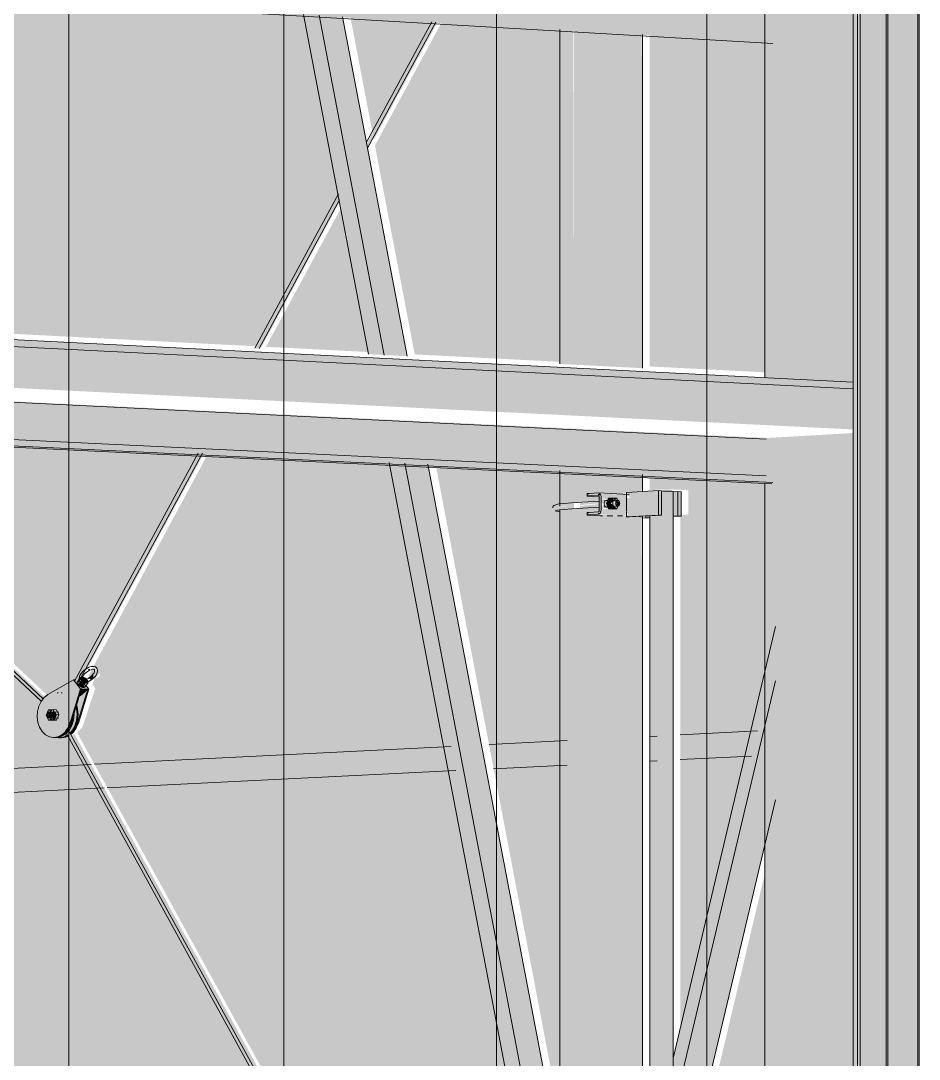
# Model space of a CAD drawing. Header units: inches. Extents: x 31155.6 to 31160.43, y 58.98 to 66.18.
# Drawn here: x 31157.66649 to 31157.69696, y 66.04673 to 66.08194 of the extents above; entities that cross this region are included whole.
import ezdxf

# ---------------------------------------------------------------- set-up
doc = ezdxf.new("R2010")
doc.units = ezdxf.units.IN
doc.header["$MEASUREMENT"] = 0
for name, color, linetype, lineweight in [('A-GLAZ-CURT', 52, 'Continuous', 9), ('A-GLAZ-CWMG', 51, 'Continuous', 9), ('A-WALL-PATT', 111, 'Continuous', 13), ('L-SITE-WALL', 31, 'Continuous', 13), ('M-HVAC-DUCT', 70, 'Continuous', 9), ('Q-SPCQ', 91, 'Continuous', 9), ('S-BEAM', 12, 'Continuous', 9)]:
    doc.layers.add(name, color=color, linetype=linetype, lineweight=lineweight)

# ---------------------------------------------------------------- blocks, each defined once
blk = doc.blocks.new('FP_52-Looking North West')
at = {"layer": 'A-WALL-PATT', "lineweight": 9}
for p, q in [((-3322.58607, 65.964723), (-3322.58607, 66.152411)), ((-3322.578781, 65.964906), (-3322.578781, 66.152065)), ((-3322.571567, 65.965087), (-3322.571567, 66.151723)), ((-3322.564427, 65.965267), (-3322.564427, 66.151385))]:
    blk.add_line(p, q, dxfattribs=at)

msp = doc.modelspace()

# ---------------------------------------------------------------- hatches: boundary and pattern name
at = {"layer": 'A-GLAZ-CWMG'}
for points in [[(31157.695893, 65.964641), (31157.696906, 65.964667), (31157.696906, 66.152564), (31157.695893, 66.151094), (31157.695893, 65.972543)], [(31157.695613, 65.964683), (31157.695842, 65.964689), (31157.695842, 66.151088), (31157.695104, 66.151095), (31157.694766, 66.150604), (31157.694766, 65.965395), (31157.695613, 65.965414)], [(31157.69584, 65.964678), (31157.695893, 65.964679), (31157.695893, 66.151094), (31157.69584, 66.151087), (31157.69584, 65.972543)], [(31157.694866, 65.965398), (31157.694955, 65.965416), (31157.694955, 66.150718), (31157.694866, 66.150588), (31157.694866, 65.965414)]]:
    msp.add_hatch(color=256, dxfattribs=at).paths.add_polyline_path(points, flags=0)
h = msp.add_hatch(color=256, dxfattribs=at)
h.paths.add_polyline_path([(31157.694743, 65.965395), (31157.694866, 65.965416), (31157.694866, 65.965724), (31157.694743, 65.965721), (31157.694743, 65.965414)], flags=0)
h.paths.add_polyline_path([(31157.694866, 65.965858), (31157.694866, 66.150588), (31157.694717, 66.150569), (31157.694743, 65.965862)], flags=0)
at = {"layer": 'L-SITE-WALL'}
msp.add_hatch(color=256, dxfattribs=at).paths.add_polyline_path([(31157.696906, 66.042292), (31157.696958, 66.042294), (31157.696958, 66.152571), (31157.696906, 66.152564), (31157.696906, 66.042563)], flags=0)
h = msp.add_hatch(color=256, dxfattribs=at)
h.paths.add_polyline_path([(31157.69472, 66.043872), (31157.69472, 66.067965), (31157.691722, 66.067789), (31157.691722, 66.066518), (31157.691767, 66.066516), (31157.691991, 66.066289), (31157.691961, 66.066243), (31157.691722, 66.066254), (31157.691722, 66.043969), (31157.694378, 66.043883)], flags=0)
h.paths.add_polyline_path([(31157.69472, 66.069693), (31157.69472, 66.093747), (31157.691722, 66.093504), (31157.691722, 66.092235), (31157.691767, 66.092232), (31157.691991, 66.09201), (31157.691961, 66.091963), (31157.691722, 66.091979), (31157.691722, 66.069847), (31157.693473, 66.069757)], flags=0)
h.paths.add_polyline_path([(31157.69472, 66.095514), (31157.69472, 66.119529), (31157.691722, 66.119219), (31157.691722, 66.117952), (31157.691767, 66.117948), (31157.69199, 66.117729), (31157.691961, 66.117684), (31157.691722, 66.117704), (31157.691722, 66.095725), (31157.693473, 66.095602)], flags=0)
h.paths.add_polyline_path([(31157.69472, 66.121335), (31157.69472, 66.15057), (31157.692243, 66.15069), (31157.692243, 66.146748), (31157.691722, 66.146682), (31157.691722, 66.121603), (31157.693473, 66.121446)], flags=0)
h = msp.add_hatch(color=256, dxfattribs=at)
h.paths.add_polyline_path([(31157.648822, 66.024998), (31157.672037, 66.02552), (31157.672037, 66.037204), (31157.673288, 66.037218), (31157.674349, 66.037189), (31157.674349, 66.037893), (31157.674409, 66.037895), (31157.679305, 66.037761), (31157.677494, 66.041053), (31157.650643, 66.04185), (31157.648822, 66.028558)], flags=0)
h.paths.add_polyline_path([(31157.692012, 66.037414), (31157.692012, 66.040622), (31157.688859, 66.040715), (31157.688859, 66.0375), (31157.691893, 66.037417)], flags=0)
h.paths.add_polyline_path([(31157.684848, 66.037609), (31157.684634, 66.038727), (31157.682192, 66.038777), (31157.682193, 66.037682), (31157.683144, 66.037656)], flags=0)
h.paths.add_polyline_path([(31157.680603, 66.037726), (31157.680622, 66.038809), (31157.681347, 66.038837), (31157.681374, 66.040534), (31157.681965, 66.040545), (31157.684299, 66.040482), (31157.684229, 66.040853), (31157.677615, 66.041049), (31157.679426, 66.037758)], flags=0)
h.paths.add_polyline_path([(31157.684626, 66.038769), (31157.684626, 66.038769), (31157.684351, 66.038777)], flags=0)
h.paths.add_polyline_path([(31157.682053, 66.038844), (31157.682083, 66.038882), (31157.682042, 66.038877), (31157.682043, 66.038844)], flags=0)
h.paths.add_polyline_path([(31157.692325, 66.044059), (31157.692325, 66.05557), (31157.689614, 66.044146), (31157.692121, 66.044066)], flags=0)
h.paths.add_polyline_path([(31157.688065, 66.044196), (31157.688065, 66.065133), (31157.687812, 66.065126), (31157.687812, 66.044204)], flags=0)
h.paths.add_polyline_path([(31157.685014, 66.044295), (31157.685009, 66.065357), (31157.684816, 66.065412), (31157.684808, 66.065511), (31157.684887, 66.065592), (31157.685014, 66.065631), (31157.685014, 66.066745), (31157.680545, 66.066962), (31157.684865, 66.044299)], flags=0)
h.paths.add_polyline_path([(31157.668744, 66.059668), (31157.668722, 66.059668), (31157.668742, 66.059666)], flags=0)
h.paths.add_polyline_path([(31157.683563, 66.044341), (31157.679234, 66.067025), (31157.672875, 66.067334), (31157.668776, 66.059728), (31157.668885, 66.059702), (31157.668951, 66.059629), (31157.668968, 66.059558), (31157.668948, 66.059534), (31157.668918, 66.059451), (31157.669008, 66.059297), (31157.668577, 66.057989), (31157.668459, 66.057872), (31157.668401, 66.057798), (31157.675664, 66.044596), (31157.680956, 66.044425)], flags=0)
h.paths.add_polyline_path([(31157.675543, 66.0446), (31157.668309, 66.057751), (31157.668099, 66.057685), (31157.667942, 66.057694), (31157.6676, 66.057756), (31157.667468, 66.057862), (31157.667396, 66.057958), (31157.667338, 66.058066), (31157.667291, 66.058202), (31157.667273, 66.058481), (31157.667293, 66.05863), (31157.66736, 66.058827), (31157.667396, 66.058926), (31157.657606, 66.068075), (31157.654263, 66.068238), (31157.651128, 66.045386), (31157.673812, 66.044656)], flags=0)
h.paths.add_polyline_path([(31157.688859, 66.046854), (31157.692325, 66.06145), (31157.692325, 66.06639), (31157.687812, 66.066609), (31157.687812, 66.066033), (31157.688607, 66.066051), (31157.689124, 66.066028), (31157.689124, 66.065203), (31157.688859, 66.065166), (31157.688859, 66.050342)], flags=0)
h.paths.add_polyline_path([(31157.667468, 66.058999), (31157.667596, 66.059117), (31157.66783, 66.059261), (31157.668528, 66.059647), (31157.668566, 66.059649), (31157.672733, 66.067341), (31157.657764, 66.068068), (31157.667419, 66.059045)], flags=0)
h.paths.add_polyline_path([(31157.669073, 66.059659), (31157.669028, 66.059687), (31157.669175, 66.059816), (31157.669175, 66.059729), (31157.669102, 66.059669)], flags=0)
h.paths.add_polyline_path([(31157.668986, 66.059969), (31157.669028, 66.060021), (31157.669028, 66.059979)], flags=0)
h.paths.add_polyline_path([(31157.687934, 66.065181), (31157.687934, 66.065182), (31157.687812, 66.065185)], flags=0)
h.paths.add_polyline_path([(31157.692325, 66.06999), (31157.692325, 66.081273), (31157.687812, 66.081541), (31157.687812, 66.070221), (31157.689706, 66.070124)], flags=0)
h.paths.add_polyline_path([(31157.685014, 66.070364), (31157.685014, 66.081708), (31157.680799, 66.081958), (31157.678497, 66.077709), (31157.679846, 66.070628), (31157.681853, 66.070526)], flags=0)
h.paths.add_polyline_path([(31157.678533, 66.070696), (31157.677534, 66.075932), (31157.6748, 66.070887), (31157.676581, 66.070796)], flags=0)
h.paths.add_polyline_path([(31157.674658, 66.070894), (31157.677491, 66.076159), (31157.676333, 66.082224), (31157.656344, 66.083412), (31157.654767, 66.071912), (31157.673804, 66.070938)], flags=0)
h.paths.add_polyline_path([(31157.678459, 66.077908), (31157.680657, 66.081967), (31157.677651, 66.082145), (31157.677759, 66.081581)], flags=0)
at = {"layer": 'M-HVAC-DUCT'}
for points in [[(31157.691994, 66.081197), (31157.691984, 66.088053), (31157.656948, 66.090289), (31157.655999, 66.083315), (31157.689373, 66.081352)], [(31157.691996, 66.081183), (31157.691994, 66.081197), (31157.689375, 66.081337)]]:
    msp.add_hatch(color=256, dxfattribs=at).paths.add_polyline_path(points, flags=0)
at = {"layer": 'Q-SPCQ'}
h = msp.add_hatch(color=256, dxfattribs=at)
h.paths.add_polyline_path([(31157.684974, 66.03564), (31157.68549, 66.035653), (31157.684506, 66.040803), (31157.683984, 66.040818), (31157.684898, 66.036036)], flags=0)
h.paths.add_polyline_path([(31157.68384, 66.044287), (31157.679511, 66.066941), (31157.678984, 66.066966), (31157.683318, 66.044304)], flags=0)
h.paths.add_polyline_path([(31157.67881, 66.070606), (31157.67661, 66.082118), (31157.676081, 66.082149), (31157.678283, 66.070633)], flags=0)
h = msp.add_hatch(color=256, dxfattribs=at)
h.paths.add_polyline_path([(31157.667782, 66.058482), (31157.668364, 66.059523), (31157.668375, 66.059509), (31157.668455, 66.059592), (31157.668473, 66.0596), (31157.672598, 66.067281), (31157.672505, 66.067285), (31157.667772, 66.058496), (31157.667782, 66.058482)], flags=0)
h.paths.add_polyline_path([(31157.674556, 66.070829), (31157.677289, 66.075929), (31157.677262, 66.076068), (31157.674456, 66.070834), (31157.67455, 66.070829)], flags=0)
h.paths.add_polyline_path([(31157.678258, 66.077663), (31157.680519, 66.081892), (31157.68042, 66.081898), (31157.678233, 66.077797), (31157.678256, 66.077676)], flags=0)
h = msp.add_hatch(color=256, dxfattribs=at)
h.paths.add_polyline_path([(31157.68549, 66.035653), (31157.685559, 66.035688), (31157.685538, 66.039455), (31157.68546, 66.039484), (31157.685519, 66.039553), (31157.685285, 66.04078), (31157.684506, 66.040803), (31157.685156, 66.037404)], flags=0)
h.paths.add_polyline_path([(31157.68462, 66.044262), (31157.680296, 66.066903), (31157.679511, 66.066941), (31157.68384, 66.044287)], flags=0)
h.paths.add_polyline_path([(31157.679596, 66.070566), (31157.677399, 66.082072), (31157.67661, 66.082118), (31157.67881, 66.070606)], flags=0)
h = msp.add_hatch(color=256, dxfattribs=at)
h.paths.add_polyline_path([(31157.684771, 66.020577), (31157.685253, 66.020594), (31157.685253, 66.035647), (31157.684975, 66.03564), (31157.684771, 66.036564), (31157.68478, 66.028798), (31157.685117, 66.028779), (31157.685099, 66.02868), (31157.685148, 66.028606), (31157.685038, 66.028599), (31157.684771, 66.028563), (31157.684799, 66.02604), (31157.684964, 66.026037), (31157.685009, 66.026033), (31157.685009, 66.02597), (31157.684964, 66.025947), (31157.685009, 66.025927), (31157.685009, 66.025864), (31157.684771, 66.025829), (31157.684773, 66.022338), (31157.685117, 66.022317), (31157.685099, 66.022217), (31157.685148, 66.022144), (31157.685088, 66.022139), (31157.684771, 66.02211), (31157.684771, 66.020782)], flags=0)
h.paths.add_polyline_path([(31157.685253, 66.044242), (31157.685253, 66.066665), (31157.684771, 66.066689), (31157.684771, 66.065561), (31157.684964, 66.065574), (31157.685009, 66.065572), (31157.685009, 66.065511), (31157.684964, 66.065487), (31157.685009, 66.065468), (31157.685009, 66.065403), (31157.684771, 66.065343), (31157.684797, 66.044257), (31157.685094, 66.044247)], flags=0)
h.paths.add_polyline_path([(31157.685253, 66.07028), (31157.685227, 66.081612), (31157.684771, 66.081639), (31157.684771, 66.070305), (31157.685187, 66.070283)], flags=0)
h = msp.add_hatch(color=256, dxfattribs=at)
h.paths.add_polyline_path([(31157.686067, 66.02562), (31157.685766, 66.02562), (31157.685766, 66.02569), (31157.686067, 66.02569), (31157.686067, 66.025625)], flags=0)
h.paths.add_polyline_path([(31157.687569, 66.020584), (31157.687548, 66.02216), (31157.687233, 66.022157), (31157.687238, 66.022346), (31157.687437, 66.022343), (31157.687569, 66.022352), (31157.687548, 66.025562), (31157.687033, 66.025579), (31157.687033, 66.025598), (31157.686119, 66.02564), (31157.686164, 66.025717), (31157.686138, 66.02575), (31157.686107, 66.02575), (31157.686093, 66.025868), (31157.685253, 66.025847), (31157.685253, 66.020594), (31157.687434, 66.020595), (31157.687548, 66.02059)], flags=0)
h.paths.add_polyline_path([(31157.686168, 66.026215), (31157.68639, 66.026085), (31157.686394, 66.026095), (31157.686302, 66.026127), (31157.686181, 66.026206)], flags=0)
h.paths.add_polyline_path([(31157.686067, 66.026264), (31157.686145, 66.026294), (31157.686093, 66.026338), (31157.686067, 66.026338), (31157.686067, 66.02629)], flags=0)
h.paths.add_polyline_path([(31157.685253, 66.026055), (31157.686107, 66.026093), (31157.686107, 66.026214), (31157.686093, 66.026244), (31157.685766, 66.026264), (31157.685766, 66.026335), (31157.686728, 66.026329), (31157.687033, 66.026341), (31157.687033, 66.026379), (31157.687569, 66.026404), (31157.687548, 66.028608), (31157.687233, 66.028621), (31157.687257, 66.028812), (31157.687447, 66.028805), (31157.687569, 66.028816), (31157.687548, 66.039447), (31157.687233, 66.039463), (31157.687233, 66.039653), (31157.687548, 66.039635), (31157.687569, 66.039658), (31157.687548, 66.040713), (31157.685286, 66.04078), (31157.685652, 66.038804), (31157.685636, 66.035727), (31157.68549, 66.035653), (31157.685253, 66.03564), (31157.685253, 66.02606)], flags=0)
h.paths.add_polyline_path([(31157.687569, 66.044168), (31157.687548, 66.065114), (31157.687339, 66.065129), (31157.687033, 66.065133), (31157.687033, 66.065153), (31157.685766, 66.065209), (31157.685787, 66.065271), (31157.686067, 66.065269), (31157.686093, 66.065215), (31157.686154, 66.065279), (31157.686147, 66.065343), (31157.686107, 66.065346), (31157.686093, 66.065443), (31157.685253, 66.06539), (31157.685253, 66.044242), (31157.687556, 66.044168)], flags=0)
h.paths.add_polyline_path([(31157.687569, 66.065131), (31157.687537, 66.065133), (31157.687562, 66.065131)], flags=0)
h.paths.add_polyline_path([(31157.685253, 66.0656), (31157.686107, 66.065674), (31157.686093, 66.065804), (31157.685766, 66.065836), (31157.68579, 66.065915), (31157.686067, 66.065931), (31157.686093, 66.065852), (31157.68615, 66.065879), (31157.68615, 66.065925), (31157.687033, 66.065907), (31157.687033, 66.065947), (31157.687569, 66.06601), (31157.687548, 66.066554), (31157.685253, 66.066665), (31157.685253, 66.065613)], flags=0)
h.paths.add_polyline_path([(31157.686234, 66.065656), (31157.686232, 66.065683), (31157.686233, 66.065658)], flags=0)
h.paths.add_polyline_path([(31157.686301, 66.06566), (31157.686341, 66.065689), (31157.686313, 66.065671), (31157.68631, 66.06567)], flags=0)
h.paths.add_polyline_path([(31157.686402, 66.065707), (31157.686403, 66.065709), (31157.686367, 66.065722)], flags=0)
h.paths.add_polyline_path([(31157.687569, 66.070162), (31157.687548, 66.081474), (31157.685253, 66.08161), (31157.685253, 66.07028), (31157.687564, 66.070162)], flags=0)
h = msp.add_hatch(color=256, dxfattribs=at)
h.paths.add_polyline_path([(31157.667575, 66.058505), (31157.667555, 66.05856), (31157.667549, 66.058529), (31157.667572, 66.058508)], flags=0)
h.paths.add_polyline_path([(31157.667491, 66.058584), (31157.667562, 66.058589), (31157.667336, 66.058835), (31157.667177, 66.059007), (31157.657497, 66.068015), (31157.657393, 66.06802), (31157.667486, 66.058589)], flags=0)
for points in [[(31157.687033, 66.065122), (31157.688117, 66.065184), (31157.688117, 66.066009), (31157.687033, 66.065947), (31157.687033, 66.065851), (31157.687187, 66.065778), (31157.687033, 66.065753), (31157.687033, 66.065229), (31157.68711, 66.065208), (31157.687033, 66.065174)], [(31157.687033, 66.065767), (31157.687033, 66.065883), (31157.686137, 66.065897), (31157.686166, 66.065808), (31157.6867, 66.065782)], [(31157.686349, 66.065575), (31157.68649, 66.065583), (31157.68656, 66.065761), (31157.686419, 66.065752), (31157.686401, 66.065707), (31157.68639, 66.065677)], [(31157.686696, 66.065495), (31157.686779, 66.065507), (31157.68679, 66.065631), (31157.686696, 66.065673), (31157.68667, 66.065637)], [(31157.68455, 66.065439), (31157.685009, 66.065511), (31157.685009, 66.065572), (31157.684815, 66.06557), (31157.684636, 66.065536)], [(31157.684772, 66.065301), (31157.684772, 66.065355), (31157.685009, 66.065403), (31157.685009, 66.065468), (31157.684964, 66.065486), (31157.68455, 66.065439), (31157.684573, 66.065357), (31157.684738, 66.065306)], [(31157.686419, 66.065392), (31157.68656, 66.0654), (31157.68649, 66.065583), (31157.686349, 66.065575)], [(31157.668761, 66.059919), (31157.66884, 66.059938), (31157.668791, 66.059981)], [(31157.668661, 66.059501), (31157.668772, 66.059512), (31157.668689, 66.059636), (31157.668621, 66.059675), (31157.668518, 66.05968), (31157.66852, 66.059619)], [(31157.668849, 66.05961), (31157.668909, 66.059631), (31157.668952, 66.059682), (31157.668951, 66.059767), (31157.668803, 66.059638)], [(31157.667839, 66.057632), (31157.667996, 66.057661), (31157.668117, 66.057719), (31157.668238, 66.057827), (31157.668371, 66.058051), (31157.668408, 66.058143), (31157.668758, 66.05928), (31157.668454, 66.058971), (31157.668115, 66.057956), (31157.667994, 66.057835), (31157.667839, 66.057712), (31157.667742, 66.057649)], [(31157.668198, 66.058141), (31157.668551, 66.059289), (31157.668517, 66.05929), (31157.668164, 66.058143)], [(31157.668439, 66.058131), (31157.668793, 66.059279), (31157.668758, 66.05928), (31157.668405, 66.058133)], [(31157.668613, 66.059336), (31157.668694, 66.05949), (31157.668562, 66.059566), (31157.668537, 66.059593), (31157.668428, 66.059443), (31157.668551, 66.059352), (31157.668584, 66.059341)], [(31157.668471, 66.059026), (31157.668758, 66.05928), (31157.668548, 66.05928), (31157.668517, 66.059177)], [(31157.667242, 66.058947), (31157.667245, 66.058951), (31157.667189, 66.058996)], [(31157.66826, 66.057877), (31157.668353, 66.058039), (31157.66841, 66.058225), (31157.668405, 66.058637), (31157.668367, 66.05869), (31157.668377, 66.05862), (31157.668396, 66.058424), (31157.668377, 66.058227), (31157.668318, 66.05804), (31157.668226, 66.057878)], [(31157.667431, 66.058319), (31157.667508, 66.058323), (31157.667547, 66.058413), (31157.667489, 66.058507), (31157.667414, 66.058477)], [(31157.667691, 66.058333), (31157.667705, 66.058416), (31157.667668, 66.058492), (31157.667524, 66.058483), (31157.667547, 66.058413), (31157.667524, 66.05834), (31157.667686, 66.058333)], [(31157.667656, 66.058231), (31157.667668, 66.058306), (31157.66771, 66.058394), (31157.667691, 66.058414), (31157.667649, 66.058388), (31157.667606, 66.058233), (31157.667647, 66.058231)], [(31157.667707, 66.058413), (31157.667639, 66.058463), (31157.667691, 66.058414), (31157.667705, 66.058413)], [(31157.667666, 66.058304), (31157.667668, 66.058334), (31157.667647, 66.058305)], [(31157.668124, 66.057994), (31157.668218, 66.058111), (31157.668228, 66.058239), (31157.668153, 66.058184), (31157.668069, 66.058013), (31157.668153, 66.058102)], [(31157.668122, 66.057883), (31157.668215, 66.058045), (31157.668273, 66.058231), (31157.668287, 66.058429), (31157.668093, 66.057884)], [(31157.66808, 66.057907), (31157.668153, 66.058034), (31157.668198, 66.058141), (31157.668153, 66.058117), (31157.668074, 66.057918)], [(31157.668272, 66.057825), (31157.66837, 66.057965), (31157.668439, 66.058131), (31157.668405, 66.058133), (31157.668335, 66.057967), (31157.668237, 66.057826)]]:
    msp.add_hatch(color=256, dxfattribs=at).paths.add_polyline_path(points, flags=0)
h = msp.add_hatch(color=256, dxfattribs=at)
h.paths.add_polyline_path([(31157.68769, 66.065092), (31157.687821, 66.065123), (31157.687821, 66.065157), (31157.68769, 66.065118)], flags=0)
h.paths.add_polyline_path([(31157.688608, 66.065144), (31157.688775, 66.065153), (31157.688775, 66.065978), (31157.688608, 66.065968), (31157.688608, 66.065385)], flags=0)
h = msp.add_hatch(color=256, dxfattribs=at)
h.paths.add_polyline_path([(31157.688613, 66.025567), (31157.688594, 66.028734), (31157.68835, 66.028723), (31157.688367, 66.029446), (31157.688608, 66.029463), (31157.688587, 66.040682), (31157.687957, 66.040701), (31157.687957, 66.02557), (31157.688608, 66.025569)], flags=0)
h.paths.add_polyline_path([(31157.688613, 66.044134), (31157.688608, 66.065984), (31157.688348, 66.065996), (31157.687957, 66.065987), (31157.687957, 66.044155), (31157.68861, 66.044134)], flags=0)
h = msp.add_hatch(color=256, dxfattribs=at)
h.paths.add_polyline_path([(31157.688879, 66.025564), (31157.688879, 66.026389), (31157.688775, 66.026391), (31157.688775, 66.025566)], flags=0)
h.paths.add_polyline_path([(31157.688221, 66.025577), (31157.688221, 66.026402), (31157.688117, 66.026404), (31157.688117, 66.025579)], flags=0)
h.paths.add_polyline_path([(31157.688879, 66.065148), (31157.688879, 66.065973), (31157.688775, 66.065978), (31157.688775, 66.065153)], flags=0)
h.paths.add_polyline_path([(31157.688221, 66.065179), (31157.688221, 66.066004), (31157.688117, 66.066009), (31157.688117, 66.065184)], flags=0)
h = msp.add_hatch(color=256, dxfattribs=at)
h.paths.add_polyline_path([(31157.685097, 66.065497), (31157.685252, 66.065534), (31157.685252, 66.0656), (31157.685117, 66.065568), (31157.685099, 66.065523)], flags=0)
h.paths.add_polyline_path([(31157.685454, 66.065517), (31157.686107, 66.065581), (31157.686107, 66.065648), (31157.685454, 66.065583), (31157.685454, 66.065537)], flags=0)
h.paths.add_polyline_path([(31157.686267, 66.065563), (31157.686663, 66.065612), (31157.686658, 66.06568), (31157.686281, 66.065628), (31157.686254, 66.065637), (31157.68627, 66.06557)], flags=0)
h = msp.add_hatch(color=256, dxfattribs=at)
h.paths.add_polyline_path([(31157.685765, 66.065192), (31157.686066, 66.065209), (31157.686066, 66.065286), (31157.685765, 66.065269)], flags=0)
h.paths.add_polyline_path([(31157.686106, 66.06534), (31157.686166, 66.065345), (31157.686166, 66.065808), (31157.686106, 66.065804), (31157.686106, 66.065345)], flags=0)
h.paths.add_polyline_path([(31157.685765, 66.065836), (31157.686066, 66.065853), (31157.686066, 66.065931), (31157.685765, 66.065913)], flags=0)
h = msp.add_hatch(color=256, dxfattribs=at)
h.paths.add_polyline_path([(31157.686166, 66.065808), (31157.686166, 66.065584), (31157.686264, 66.065586)], flags=0)
h.paths.add_polyline_path([(31157.686166, 66.065808), (31157.686281, 66.065628), (31157.686328, 66.06568)], flags=0)
h.paths.add_polyline_path([(31157.686166, 66.065808), (31157.686391, 66.065681), (31157.686401, 66.065707), (31157.686349, 66.065729)], flags=0)
h.paths.add_polyline_path([(31157.68656, 66.065761), (31157.68657, 66.065675), (31157.686695, 66.065683), (31157.68669, 66.065743), (31157.686628, 66.065683), (31157.68657, 66.065749)], flags=0)
h.paths.add_polyline_path([(31157.6867, 66.065393), (31157.686664, 66.065476), (31157.686656, 66.065444), (31157.686699, 66.065394)], flags=0)
h.paths.add_polyline_path([(31157.686166, 66.065344), (31157.686239, 66.065502), (31157.686166, 66.065496), (31157.686166, 66.065345)], flags=0)
h.paths.add_polyline_path([(31157.687033, 66.065303), (31157.687033, 66.065767), (31157.686166, 66.065808), (31157.686402, 66.065709), (31157.68642, 66.065753), (31157.6867, 66.065754), (31157.686778, 66.065637), (31157.686788, 66.0656), (31157.68677, 66.065506), (31157.686731, 66.06547), (31157.686673, 66.065394), (31157.686349, 66.065403), (31157.686166, 66.065344)], flags=0)
h.paths.add_polyline_path([(31157.686166, 66.065344), (31157.686398, 66.065449), (31157.686348, 66.065451), (31157.68617, 66.065345)], flags=0)
h.paths.add_polyline_path([(31157.686166, 66.065344), (31157.686309, 66.065468), (31157.686249, 66.065496), (31157.686167, 66.065345)], flags=0)
h.paths.add_polyline_path([(31157.68656, 66.0654), (31157.686611, 66.065473), (31157.686563, 66.065441), (31157.686561, 66.065405)], flags=0)
h = msp.add_hatch(color=256, dxfattribs=at)
h.paths.add_polyline_path([(31157.6867, 66.065393), (31157.68677, 66.06557), (31157.68669, 66.065522)], flags=0)
h.paths.add_polyline_path([(31157.6867, 66.065393), (31157.68663, 66.065474), (31157.68656, 66.0654)], flags=0)
h.paths.add_polyline_path([(31157.68656, 66.065761), (31157.68663, 66.06568), (31157.6867, 66.065754)], flags=0)
h.paths.add_polyline_path([(31157.68649, 66.065583), (31157.68657, 66.065631), (31157.68656, 66.065761)], flags=0)
h.paths.add_polyline_path([(31157.68656, 66.0654), (31157.68657, 66.065528), (31157.68649, 66.065583)], flags=0)
h.paths.add_polyline_path([(31157.68677, 66.06557), (31157.6867, 66.065754), (31157.68669, 66.065625)], flags=0)
h = msp.add_hatch(color=256, dxfattribs=at)
h.paths.add_polyline_path([(31157.685166, 66.06539), (31157.685252, 66.065413), (31157.685252, 66.065505), (31157.685099, 66.06547), (31157.685148, 66.065395)], flags=0)
h.paths.add_polyline_path([(31157.685454, 66.065407), (31157.686107, 66.065468), (31157.686107, 66.065554), (31157.685454, 66.06549), (31157.685454, 66.065411)], flags=0)
h.paths.add_polyline_path([(31157.686216, 66.06545), (31157.686237, 66.065474), (31157.686281, 66.065512), (31157.686328, 66.065456), (31157.686696, 66.065495), (31157.686661, 66.065586), (31157.686255, 66.065536), (31157.686216, 66.065451)], flags=0)
h = msp.add_hatch(color=256, dxfattribs=at)
h.paths.add_polyline_path([(31157.68769, 66.065133), (31157.687672, 66.065148), (31157.687659, 66.065134)], flags=0)
h.paths.add_polyline_path([(31157.686959, 66.065167), (31157.686967, 66.065174), (31157.687033, 66.065194), (31157.687033, 66.065303), (31157.686166, 66.065344), (31157.686137, 66.065251), (31157.686066, 66.065209), (31157.686924, 66.065169)], flags=0)
h = msp.add_hatch(color=256, dxfattribs=at)
h.paths.add_polyline_path([(31157.68782, 66.026397), (31157.687957, 66.026404), (31157.687957, 66.040701), (31157.68782, 66.040705), (31157.68782, 66.026404)], flags=0)
h.paths.add_polyline_path([(31157.687957, 66.044155), (31157.687956, 66.065164), (31157.68782, 66.065147), (31157.687841, 66.044159), (31157.68792, 66.044156)], flags=0)
h = msp.add_hatch(color=256, dxfattribs=at)
h.paths.add_polyline_path([(31157.68757, 66.040569), (31157.687604, 66.040712), (31157.68757, 66.040713)], flags=0)
h.paths.add_polyline_path([(31157.688617, 66.044973), (31157.692086, 66.059562), (31157.692087, 66.061401), (31157.688618, 66.046816), (31157.688617, 66.045347)], flags=0)
h = msp.add_hatch(color=256, dxfattribs=at)
h.paths.add_polyline_path([(31157.667597, 66.057642), (31157.66774, 66.057663), (31157.667875, 66.057729), (31157.667996, 66.057836), (31157.668153, 66.058117), (31157.668164, 66.058143), (31157.668517, 66.05929), (31157.668269, 66.0596), (31157.66728, 66.058996), (31157.667176, 66.058863), (31157.6671, 66.058702), (31157.667055, 66.058523), (31157.667044, 66.058336), (31157.667068, 66.058154), (31157.667126, 66.057986), (31157.667213, 66.057844), (31157.667326, 66.057735), (31157.667456, 66.057666)], flags=0)
h.paths.add_polyline_path([(31157.667625, 66.058288), (31157.667563, 66.058318), (31157.667537, 66.058398), (31157.667563, 66.058479), (31157.667625, 66.058516), (31157.667686, 66.058486), (31157.667712, 66.058407), (31157.667686, 66.058325), (31157.667647, 66.058293)], flags=0)
h = msp.add_hatch(color=256, dxfattribs=at)
h.paths.add_polyline_path([(31157.668793, 66.059279), (31157.668661, 66.0594), (31157.668584, 66.059341), (31157.668452, 66.059417), (31157.66841, 66.05947), (31157.668477, 66.059591), (31157.668441, 66.059566), (31157.66837, 66.059501), (31157.668355, 66.059493), (31157.668559, 66.059288), (31157.668758, 66.05928)], flags=0)
h.paths.add_polyline_path([(31157.668316, 66.059542), (31157.66834, 66.059597), (31157.668269, 66.0596), (31157.668314, 66.059544)], flags=0)
h = msp.add_hatch(color=256, dxfattribs=at)
h.paths.add_polyline_path([(31157.68757, 66.036522), (31157.687823, 66.037587), (31157.687823, 66.040705), (31157.687597, 66.040684), (31157.68757, 66.040569), (31157.687599, 66.03963), (31157.687776, 66.039606), (31157.687779, 66.039461), (31157.687698, 66.039426), (31157.68757, 66.039401), (31157.68757, 66.037404)], flags=0)
h.paths.add_polyline_path([(31157.689373, 66.04411), (31157.692086, 66.055525), (31157.692086, 66.059562), (31157.688617, 66.044973), (31157.688617, 66.044134)], flags=0)
h = msp.add_hatch(color=256, dxfattribs=at)
h.paths.add_polyline_path([(31157.667676, 66.057641), (31157.667827, 66.057674), (31157.668034, 66.057827), (31157.668153, 66.057998), (31157.66818, 66.058046), (31157.668239, 66.058232), (31157.668258, 66.05843), (31157.668239, 66.058626), (31157.668122, 66.058902), (31157.668088, 66.058958), (31157.667967, 66.059073), (31157.667827, 66.059141), (31157.667606, 66.059144), (31157.667526, 66.059126), (31157.667385, 66.059042), (31157.667257, 66.058902), (31157.667173, 66.058754), (31157.667099, 66.058413), (31157.6671, 66.058319), (31157.667115, 66.058174), (31157.667173, 66.057994), (31157.667265, 66.057842), (31157.667385, 66.057727), (31157.667606, 66.057649)], flags=0)
h.paths.add_polyline_path([(31157.667508, 66.058323), (31157.667545, 66.058393), (31157.667513, 66.058335)], flags=0)
h.paths.add_polyline_path([(31157.667676, 66.058286), (31157.66743, 66.058323), (31157.667445, 66.05849), (31157.667547, 66.058505), (31157.667738, 66.058484), (31157.667782, 66.058452), (31157.667833, 66.058463), (31157.66788, 66.058458), (31157.66788, 66.058364), (31157.667752, 66.058347), (31157.667699, 66.058291)], flags=0)
h = msp.add_hatch(color=256, dxfattribs=at)
h.paths.add_polyline_path([(31157.667814, 66.057635), (31157.667965, 66.057668), (31157.668177, 66.057827), (31157.668226, 66.057878), (31157.668318, 66.05804), (31157.668377, 66.058227), (31157.668396, 66.058424), (31157.668377, 66.05862), (31157.668257, 66.058902), (31157.668226, 66.058953), (31157.668105, 66.059067), (31157.667965, 66.059136), (31157.667814, 66.059154), (31157.667607, 66.059086), (31157.667523, 66.059037), (31157.667399, 66.058902), (31157.667311, 66.058748), (31157.667253, 66.058562), (31157.667233, 66.058364), (31157.667253, 66.058169), (31157.667311, 66.057989), (31157.667403, 66.057836), (31157.667607, 66.057681), (31157.667664, 66.057653)], flags=0)
h.paths.add_polyline_path([(31157.667814, 66.057787), (31157.667607, 66.057844), (31157.667582, 66.057856), (31157.667485, 66.057948), (31157.667411, 66.05807), (31157.667364, 66.058226), (31157.667365, 66.058528), (31157.667485, 66.058807), (31157.667607, 66.058923), (31157.667694, 66.058975), (31157.667814, 66.059002), (31157.667935, 66.058987), (31157.668079, 66.058902), (31157.668153, 66.058825), (31157.668218, 66.058719), (31157.668264, 66.058575), (31157.668264, 66.05826), (31157.668144, 66.057982), (31157.667957, 66.057827), (31157.667935, 66.057814)], flags=0)
h.paths.add_polyline_path([(31157.667814, 66.05809), (31157.667931, 66.058137), (31157.668016, 66.058253), (31157.668036, 66.058318), (31157.667858, 66.058298), (31157.667782, 66.058288), (31157.667729, 66.058287), (31157.667693, 66.058229), (31157.667615, 66.058229), (31157.667698, 66.058125), (31157.667782, 66.058094)], flags=0)
h.paths.add_polyline_path([(31157.667977, 66.05846), (31157.668039, 66.058484), (31157.667979, 66.058618), (31157.667875, 66.058691), (31157.667754, 66.058684), (31157.667642, 66.058586), (31157.667703, 66.058583), (31157.667768, 66.058496), (31157.667928, 66.05846)], flags=0)
h = msp.add_hatch(color=256, dxfattribs=at)
h.paths.add_polyline_path([(31157.667425, 66.058226), (31157.667582, 66.058234), (31157.667504, 66.058306)], flags=0)
h.paths.add_polyline_path([(31157.667425, 66.058226), (31157.667437, 66.058353), (31157.667347, 66.058399)], flags=0)
h.paths.add_polyline_path([(31157.667582, 66.058588), (31157.667425, 66.05858), (31157.667504, 66.058508)], flags=0)
h.paths.add_polyline_path([(31157.667661, 66.058415), (31157.667582, 66.058588), (31157.667571, 66.058461), (31157.667606, 66.058443)], flags=0)
h.paths.add_polyline_path([(31157.667582, 66.058234), (31157.667661, 66.058415), (31157.667571, 66.05836)], flags=0)
h.paths.add_polyline_path([(31157.667347, 66.058399), (31157.667437, 66.058454), (31157.667425, 66.05858)], flags=0)
h = msp.add_hatch(color=256, dxfattribs=at)
h.paths.add_polyline_path([(31157.667509, 66.058323), (31157.667547, 66.058407), (31157.667515, 66.058337)], flags=0)
h.paths.add_polyline_path([(31157.66757, 66.058245), (31157.667572, 66.058308), (31157.667532, 66.058281)], flags=0)
h.paths.add_polyline_path([(31157.667547, 66.058413), (31157.667509, 66.058498), (31157.66752, 66.058459), (31157.667546, 66.058414)], flags=0)
h.paths.add_polyline_path([(31157.667572, 66.058504), (31157.667512, 66.058516), (31157.667545, 66.058505), (31157.667571, 66.058504)], flags=0)
h = msp.add_hatch(color=256, dxfattribs=at)
h.paths.add_polyline_path([(31157.68384, 66.029054), (31157.68394, 66.029072), (31157.681962, 66.032621), (31157.681947, 66.032523), (31157.681963, 66.032468), (31157.683831, 66.029072)], flags=0)
h.paths.add_polyline_path([(31157.67918, 66.037727), (31157.677341, 66.041016), (31157.677261, 66.041019), (31157.679105, 66.037729), (31157.679177, 66.037727)], flags=0)
h.paths.add_polyline_path([(31157.675422, 66.044559), (31157.667918, 66.058143), (31157.667874, 66.058185), (31157.667782, 66.0583), (31157.667764, 66.058287), (31157.675351, 66.044561), (31157.675416, 66.044559)], flags=0)
at = {"layer": 'S-BEAM'}
for points in [[(31157.694717, 66.069461), (31157.694718, 66.069693), (31157.642391, 66.072341), (31157.64263, 66.072088), (31157.694612, 66.069467)], [(31157.694718, 66.068085), (31157.694717, 66.068194), (31157.64417, 66.070697), (31157.64417, 66.070584), (31157.694533, 66.068094)], [(31157.691722, 66.066518), (31157.691722, 66.067754), (31157.644179, 66.070088), (31157.644179, 66.069793), (31157.643939, 66.069511), (31157.643481, 66.069511), (31157.643481, 66.068896), (31157.643439, 66.068845), (31157.689103, 66.066644)], [(31157.691991, 66.066289), (31157.691767, 66.066516), (31157.643435, 66.068842), (31157.643233, 66.068637), (31157.643439, 66.068622), (31157.689102, 66.066428)], [(31157.691961, 66.066243), (31157.691991, 66.066289), (31157.643178, 66.068634), (31157.642733, 66.068606), (31157.689102, 66.06638)]]:
    msp.add_hatch(color=256, dxfattribs=at).paths.add_polyline_path(points, flags=0)
h = msp.add_hatch(color=256, dxfattribs=at)
h.paths.add_polyline_path([(31157.695842, 66.068138), (31157.695842, 66.069405), (31157.694956, 66.069449), (31157.694956, 66.068182)], flags=0)
h.paths.add_polyline_path([(31157.694717, 66.068194), (31157.694717, 66.069461), (31157.64263, 66.072088), (31157.64263, 66.070773), (31157.693467, 66.068256)], flags=0)
h = msp.add_hatch(color=256, dxfattribs=at)
h.paths.add_polyline_path([(31157.691767, 66.067752), (31157.6918, 66.067794), (31157.653884, 66.069633), (31157.653881, 66.069612), (31157.689103, 66.067883)], flags=0)
h.paths.add_polyline_path([(31157.653305, 66.06964), (31157.653311, 66.069684), (31157.644179, 66.070109), (31157.644179, 66.070088), (31157.649738, 66.069815)], flags=0)
h = msp.add_hatch(color=256, dxfattribs=at)
h.paths.add_polyline_path([(31157.65246, 66.055097), (31157.669311, 66.055929), (31157.668901, 66.056674), (31157.652564, 66.055856)], flags=0)
h.paths.add_polyline_path([(31157.669426, 66.055935), (31157.681239, 66.056518), (31157.681093, 66.057284), (31157.669016, 66.056679)], flags=0)
h.paths.add_polyline_path([(31157.682524, 66.056581), (31157.685014, 66.056704), (31157.685014, 66.05748), (31157.682378, 66.057348)], flags=0)
h.paths.add_polyline_path([(31157.687812, 66.056843), (31157.688065, 66.056855), (31157.688065, 66.057633), (31157.687812, 66.05762)], flags=0)
h.paths.add_polyline_path([(31157.688859, 66.056894), (31157.691271, 66.057013), (31157.691459, 66.057803), (31157.688859, 66.057673)], flags=0)

# ---------------------------------------------------------------- linework, layer by layer
at = {"layer": 'A-GLAZ-CWMG'}
for p, q in [((31157.696906, 66.042292), (31157.696906, 66.152564)), ((31157.69584, 65.964643), (31157.69584, 66.151087)), ((31157.695893, 65.964641), (31157.695893, 66.151094)), ((31157.694717, 65.965855), (31157.694717, 66.150569)), ((31157.694866, 65.965395), (31157.694866, 66.150588)), ((31157.694955, 65.965397), (31157.694955, 66.150718))]:
    msp.add_line(p, q, dxfattribs=at)
at = {"layer": 'L-SITE-WALL'}
for p, q in [((31157.696958, 66.152571), (31157.696958, 65.964666)), ((31157.691722, 66.069847), (31157.691722, 66.091979)), ((31157.691722, 66.043969), (31157.691722, 66.066254))]:
    msp.add_line(p, q, dxfattribs=at)
at = {"layer": 'M-HVAC-DUCT'}
msp.add_line((31157.691992, 66.081165), (31157.655993, 66.083283), dxfattribs=at)
at = {"layer": 'Q-SPCQ'}
for p, q in [((31157.67608, 66.082155), (31157.678283, 66.070633)), ((31157.67881, 66.070606), (31157.676609, 66.082124)), ((31157.677398, 66.082077), (31157.679596, 66.070566)), ((31157.678224, 66.077844), (31157.680423, 66.081904)), ((31157.680566, 66.081895), (31157.678262, 66.077643)), ((31157.684767, 66.070305), (31157.684767, 66.081645)), ((31157.687572, 66.081479), (31157.687572, 66.070162)), ((31157.674427, 66.070835), (31157.677262, 66.076069)), ((31157.677301, 66.075868), (31157.67457, 66.070828)), ((31157.667181, 66.058869), (31157.657392, 66.06802)), ((31157.65755, 66.068012), (31157.667245, 66.058951)), ((31157.668312, 66.059546), (31157.672504, 66.067285)), ((31157.672647, 66.067278), (31157.668522, 66.059663)), ((31157.678984, 66.066966), (31157.683318, 66.044304)), ((31157.68384, 66.044287), (31157.679511, 66.066941)), ((31157.680296, 66.066903), (31157.68462, 66.044262)), ((31157.684767, 66.065486), (31157.684767, 66.066689)), ((31157.687572, 66.066553), (31157.687572, 66.065978)), ((31157.688117, 66.066009), (31157.687033, 66.065947)), ((31157.688117, 66.066009), (31157.688117, 66.065184)), ((31157.688221, 66.066004), (31157.688117, 66.066009)), ((31157.688221, 66.065179), (31157.688221, 66.066004)), ((31157.688775, 66.065978), (31157.688608, 66.065968)), ((31157.688614, 66.06598), (31157.688614, 66.044134)), ((31157.688775, 66.065978), (31157.688775, 66.065153)), ((31157.688879, 66.065973), (31157.688775, 66.065978)), ((31157.688879, 66.065148), (31157.688879, 66.065973)), ((31157.685161, 66.065596), (31157.686106, 66.06565)), ((31157.685692, 66.065827), (31157.685692, 66.065904)), ((31157.685743, 66.06582), (31157.686107, 66.065803)), ((31157.686066, 66.065931), (31157.685765, 66.065913)), ((31157.685765, 66.065836), (31157.686066, 66.065853)), ((31157.686148, 66.065878), (31157.686067, 66.065882)), ((31157.686074, 66.065931), (31157.687119, 66.065881)), ((31157.686106, 66.065804), (31157.686106, 66.06534)), ((31157.686166, 66.065344), (31157.686166, 66.065808)), ((31157.686266, 66.065659), (31157.686725, 66.065686)), ((31157.686348, 66.065683), (31157.686391, 66.065681)), ((31157.686349, 66.065575), (31157.686419, 66.065752)), ((31157.68656, 66.065761), (31157.686419, 66.065752)), ((31157.68656, 66.065761), (31157.68649, 66.065583)), ((31157.686559, 66.065746), (31157.686586, 66.065676)), ((31157.6867, 66.065754), (31157.68656, 66.065761)), ((31157.686738, 66.065655), (31157.6867, 66.065754)), ((31157.687033, 66.065303), (31157.687033, 66.065947)), ((31157.684767, 66.044257), (31157.684767, 66.06537)), ((31157.686106, 66.065444), (31157.685171, 66.06539)), ((31157.685692, 66.065183), (31157.685692, 66.06526)), ((31157.685765, 66.065269), (31157.686066, 66.065286)), ((31157.686735, 66.065479), (31157.686276, 66.065453)), ((31157.686382, 66.065449), (31157.686348, 66.065451)), ((31157.686349, 66.065575), (31157.68649, 66.065583)), ((31157.686419, 66.065392), (31157.686349, 66.065575)), ((31157.68656, 66.0654), (31157.686419, 66.065392)), ((31157.686559, 66.065385), (31157.686419, 66.065392)), ((31157.68649, 66.065583), (31157.68656, 66.0654)), ((31157.686596, 66.065478), (31157.686559, 66.065385)), ((31157.6867, 66.065393), (31157.686559, 66.065385)), ((31157.68656, 66.0654), (31157.6867, 66.065393)), ((31157.6867, 66.065393), (31157.686743, 66.065502)), ((31157.687033, 66.065122), (31157.687033, 66.06528)), ((31157.685743, 66.065176), (31157.686148, 66.065157)), ((31157.686066, 66.065209), (31157.685765, 66.065192)), ((31157.686111, 66.065236), (31157.686067, 66.065238)), ((31157.686148, 66.065157), (31157.686214, 66.065158)), ((31157.687033, 66.065122), (31157.688117, 66.065184)), ((31157.687136, 66.065118), (31157.687033, 66.065122)), ((31157.687136, 66.065118), (31157.688221, 66.065179)), ((31157.687443, 66.065132), (31157.687494, 66.065126)), ((31157.687554, 66.065091), (31157.687806, 66.065079)), ((31157.687568, 66.065109), (31157.687573, 66.065103)), ((31157.687572, 66.065142), (31157.687572, 66.044167)), ((31157.68769, 66.065092), (31157.68769, 66.065149)), ((31157.68769, 66.065092), (31157.687821, 66.065099)), ((31157.687794, 66.065087), (31157.68769, 66.065092)), ((31157.687819, 66.044159), (31157.687819, 66.065167)), ((31157.688117, 66.065184), (31157.688221, 66.065179)), ((31157.688607, 66.065143), (31157.688775, 66.065153)), ((31157.688607, 66.065133), (31157.688879, 66.065148)), ((31157.688628, 66.065134), (31157.688608, 66.065112)), ((31157.688775, 66.065153), (31157.688879, 66.065148)), ((31157.692087, 66.061401), (31157.688618, 66.046816)), ((31157.668405, 66.059527), (31157.668515, 66.059676)), ((31157.668518, 66.059657), (31157.668437, 66.059508)), ((31157.668269, 66.0596), (31157.667405, 66.059094)), ((31157.668164, 66.058143), (31157.668517, 66.05929)), ((31157.668551, 66.059289), (31157.668198, 66.058141)), ((31157.668269, 66.0596), (31157.668517, 66.05929)), ((31157.668304, 66.059598), (31157.668269, 66.0596)), ((31157.668351, 66.059596), (31157.668304, 66.059598)), ((31157.668405, 66.058133), (31157.668758, 66.05928)), ((31157.668793, 66.059279), (31157.668439, 66.058131)), ((31157.668758, 66.05928), (31157.668502, 66.059054)), ((31157.668517, 66.05929), (31157.668551, 66.059289)), ((31157.668551, 66.059289), (31157.668758, 66.05928)), ((31157.668767, 66.0595), (31157.668657, 66.059351)), ((31157.668678, 66.059423), (31157.668793, 66.059279)), ((31157.668793, 66.059279), (31157.668758, 66.05928)), ((31157.688617, 66.044973), (31157.692086, 66.059562)), ((31157.667718, 66.059159), (31157.667752, 66.059158)), ((31157.667856, 66.059154), (31157.66789, 66.059152)), ((31157.667425, 66.05858), (31157.667347, 66.058399)), ((31157.667582, 66.058588), (31157.667425, 66.05858)), ((31157.667661, 66.058415), (31157.667582, 66.058588)), ((31157.667703, 66.058583), (31157.667582, 66.058588)), ((31157.667703, 66.058583), (31157.667781, 66.05841)), ((31157.667347, 66.058399), (31157.667425, 66.058226)), ((31157.667347, 66.058399), (31157.667423, 66.058396)), ((31157.667425, 66.058226), (31157.667582, 66.058234)), ((31157.667546, 66.058221), (31157.667425, 66.058226)), ((31157.667772, 66.058294), (31157.667463, 66.058307)), ((31157.667475, 66.05851), (31157.667778, 66.058497)), ((31157.667504, 66.058306), (31157.667484, 66.058308)), ((31157.667703, 66.058229), (31157.667546, 66.058221)), ((31157.667582, 66.058234), (31157.667661, 66.058415)), ((31157.667703, 66.058229), (31157.667582, 66.058234)), ((31157.667781, 66.05841), (31157.667661, 66.058415)), ((31157.667781, 66.05841), (31157.667703, 66.058229)), ((31157.668096, 66.057898), (31157.675432, 66.044559)), ((31157.668146, 66.057787), (31157.668226, 66.057878)), ((31157.66826, 66.057877), (31157.668158, 66.057765)), ((31157.667617, 66.057641), (31157.667583, 66.057642)), ((31157.667669, 66.057639), (31157.667634, 66.05764)), ((31157.667807, 66.057633), (31157.667772, 66.057634)), ((31157.667859, 66.057631), (31157.667824, 66.057632)), ((31157.675311, 66.044563), (31157.668016, 66.057827)), ((31157.692086, 66.055525), (31157.689373, 66.04411))]:
    msp.add_line(p, q, dxfattribs=at)
for points in [[(31157.688246, 66.065996, 0), (31157.688348, 66.065996, 0), (31157.688441, 66.065995, 0), (31157.688518, 66.065992, 0), (31157.688575, 66.065988, 0), (31157.688608, 66.065984, 0), (31157.688613, 66.065978, 0)], [(31157.685743, 66.065898, 0), (31157.685713, 66.0659, 0), (31157.685696, 66.065902, 0), (31157.685692, 66.065905, 0), (31157.685704, 66.065908, 0), (31157.685728, 66.065911, 0), (31157.685765, 66.065913, 0)], [(31157.685765, 66.065836, 0), (31157.685728, 66.065834, 0), (31157.685704, 66.065831, 0), (31157.685692, 66.065828, 0), (31157.685696, 66.065825, 0), (31157.685713, 66.065822, 0), (31157.685743, 66.06582, 0)], [(31157.686166, 66.065808, 0), (31157.686163, 66.065841, 0), (31157.686153, 66.065871, 0), (31157.686137, 66.065897, 0), (31157.686116, 66.065916, 0), (31157.686092, 66.065928, 0), (31157.686066, 66.065931, 0)], [(31157.686066, 66.065853, 0), (31157.686077, 66.065852, 0), (31157.686086, 66.065848, 0), (31157.686095, 66.06584, 0), (31157.686101, 66.06583, 0), (31157.686105, 66.065817, 0), (31157.686106, 66.065804, 0)], [(31157.686348, 66.065451, 0), (31157.686328, 66.065456, 0), (31157.686309, 66.065468, 0), (31157.686293, 66.065488, 0), (31157.686281, 66.065512, 0), (31157.686273, 66.065541, 0), (31157.68627, 66.065571, 0), (31157.686273, 66.065601, 0), (31157.686281, 66.065628, 0), (31157.686293, 66.065652, 0), (31157.686309, 66.065669, 0), (31157.686328, 66.06568, 0), (31157.686348, 66.065683, 0)], [(31157.68663, 66.065474, 0), (31157.686612, 66.065478, 0), (31157.686595, 66.065489, 0), (31157.686581, 66.065506, 0), (31157.68657, 66.065528, 0), (31157.686563, 66.065553, 0), (31157.686561, 66.06558, 0), (31157.686563, 66.065607, 0), (31157.68657, 66.065631, 0), (31157.686581, 66.065652, 0), (31157.686595, 66.065668, 0), (31157.686612, 66.065677, 0), (31157.68663, 66.06568, 0)], [(31157.6868, 66.065579, 0), (31157.686797, 66.065606, 0), (31157.68679, 66.065631, 0), (31157.686779, 66.065653, 0), (31157.686765, 66.06567, 0), (31157.686748, 66.065681, 0), (31157.68673, 66.065686, 0), (31157.686712, 66.065683, 0), (31157.686696, 66.065673, 0), (31157.686681, 66.065658, 0), (31157.68667, 66.065637, 0), (31157.686663, 66.065612, 0), (31157.686661, 66.065586, 0)], [(31157.685161, 66.065596, 0), (31157.684902, 66.065578, 0), (31157.684738, 66.065561, 0), (31157.684563, 66.065504, 0), (31157.684546, 66.065484, 0), (31157.684532, 66.065452, 0), (31157.684529, 66.065425, 0)], [(31157.685171, 66.06539, 0), (31157.684915, 66.065372, 0), (31157.684761, 66.065356, 0), (31157.684692, 66.065343, 0), (31157.684608, 66.06532, 0), (31157.684758, 66.065294, 0)], [(31157.685743, 66.065254, 0), (31157.685713, 66.065256, 0), (31157.685696, 66.065258, 0), (31157.685692, 66.065261, 0), (31157.685704, 66.065264, 0), (31157.685728, 66.065267, 0), (31157.685765, 66.065269, 0)], [(31157.686106, 66.06534, 0), (31157.686105, 66.065327, 0), (31157.686101, 66.065314, 0), (31157.686095, 66.065303, 0), (31157.686086, 66.065294, 0), (31157.686077, 66.065289, 0), (31157.686066, 66.065286, 0)], [(31157.686092, 66.065215, 0), (31157.686116, 66.065229, 0), (31157.686137, 66.065251, 0), (31157.686153, 66.065278, 0), (31157.686163, 66.06531, 0), (31157.686166, 66.065344, 0)], [(31157.686661, 66.065586, 0), (31157.686663, 66.065559, 0), (31157.68667, 66.065534, 0), (31157.686681, 66.065512, 0), (31157.686696, 66.065495, 0), (31157.686712, 66.065484, 0), (31157.68673, 66.065479, 0)], [(31157.686735, 66.065479, 0), (31157.686748, 66.065482, 0), (31157.686765, 66.065492, 0), (31157.686779, 66.065507, 0), (31157.68679, 66.065528, 0), (31157.686797, 66.065553, 0), (31157.6868, 66.065579, 0)], [(31157.685765, 66.065192, 0), (31157.685728, 66.065189, 0), (31157.685704, 66.065187, 0), (31157.685692, 66.065184, 0), (31157.685696, 66.065181, 0), (31157.685713, 66.065178, 0), (31157.685743, 66.065176, 0)], [(31157.686378, 66.065159, 0), (31157.686496, 66.06516, 0), (31157.686567, 66.06516, 0)], [(31157.686723, 66.065159, 0), (31157.686823, 66.065157, 0), (31157.686895, 66.065156, 0)], [(31157.669066, 66.059995, 0), (31157.669045, 66.060015, 0), (31157.66902, 66.060031, 0), (31157.668958, 66.060048, 0), (31157.668878, 66.060044, 0), (31157.66883, 66.060031, 0), (31157.668778, 66.060011, 0), (31157.668724, 66.059983, 0), (31157.668669, 66.059948, 0), (31157.668629, 66.059917, 0), (31157.668574, 66.059866, 0), (31157.668529, 66.059813, 0)], [(31157.669066, 66.059995, 0), (31157.669081, 66.059971, 0), (31157.669091, 66.059943, 0), (31157.669093, 66.059881, 0), (31157.669069, 66.059806, 0), (31157.669027, 66.059736, 0)], [(31157.66849, 66.059554, 0), (31157.668475, 66.059578, 0), (31157.668466, 66.059606, 0), (31157.668463, 66.059669, 0), (31157.668487, 66.059743, 0), (31157.668529, 66.059813, 0)], [(31157.668744, 66.059584, 0), (31157.66872, 66.059611, 0), (31157.668689, 66.059636, 0), (31157.668656, 66.059658, 0), (31157.668621, 66.059675, 0), (31157.668588, 66.059687, 0), (31157.668558, 66.059691, 0), (31157.668535, 66.059689, 0), (31157.668518, 66.05968, 0), (31157.668509, 66.059664, 0), (31157.66851, 66.059644, 0), (31157.66852, 66.059619, 0), (31157.668537, 66.059593, 0)], [(31157.668572, 66.059617, 0), (31157.668566, 66.059631, 0), (31157.668566, 66.059652, 0), (31157.66857, 66.059673, 0), (31157.668586, 66.059712, 0), (31157.668613, 66.059754, 0)], [(31157.668943, 66.059795, 0), (31157.668909, 66.059754, 0), (31157.668866, 66.059714, 0), (31157.668818, 66.059676, 0), (31157.668767, 66.059645, 0), (31157.668716, 66.059622, 0), (31157.66867, 66.059608, 0), (31157.668632, 66.059602, 0), (31157.668602, 66.059603, 0), (31157.668587, 66.059607, 0), (31157.668572, 66.059617, 0)], [(31157.668983, 66.059932, 0), (31157.668971, 66.059941, 0), (31157.668948, 66.059947, 0), (31157.668917, 66.059947, 0), (31157.668878, 66.05994, 0), (31157.668833, 66.059924, 0), (31157.668784, 66.059901, 0), (31157.668734, 66.05987, 0), (31157.668699, 66.059843, 0), (31157.668651, 66.059798, 0), (31157.668613, 66.059754, 0)], [(31157.669027, 66.059736, 0), (31157.66899, 66.059691, 0), (31157.668945, 66.059647, 0), (31157.668893, 66.059605, 0), (31157.668838, 66.059569, 0), (31157.668782, 66.05954, 0), (31157.668728, 66.059519, 0), (31157.668677, 66.059505, 0)], [(31157.668983, 66.059932, 0), (31157.66899, 66.059918, 0), (31157.66899, 66.059897, 0), (31157.668986, 66.059876, 0), (31157.66897, 66.059837, 0), (31157.668943, 66.059795, 0)], [(31157.668428, 66.059443, 0), (31157.66841, 66.05947, 0), (31157.6684, 66.059494, 0), (31157.6684, 66.059515, 0), (31157.668408, 66.059531, 0), (31157.668425, 66.05954, 0), (31157.668449, 66.059542, 0)], [(31157.668662, 66.059384, 0), (31157.668662, 66.059363, 0), (31157.668654, 66.059348, 0), (31157.668637, 66.059338, 0), (31157.668613, 66.059336, 0), (31157.668584, 66.059341, 0), (31157.668551, 66.059352, 0), (31157.668516, 66.059369, 0), (31157.668483, 66.059391, 0), (31157.668452, 66.059417, 0), (31157.668428, 66.059443, 0)], [(31157.668631, 66.0595, 0), (31157.66859, 66.059502, 0), (31157.668555, 66.05951, 0), (31157.668512, 66.059533, 0), (31157.66849, 66.059554, 0)], [(31157.668537, 66.059593, 0), (31157.668562, 66.059566, 0), (31157.668592, 66.05954, 0), (31157.668626, 66.059518, 0), (31157.668661, 66.059501, 0), (31157.668694, 66.05949, 0), (31157.668723, 66.059485, 0), (31157.668747, 66.059487, 0), (31157.668764, 66.059497, 0), (31157.668772, 66.059512, 0), (31157.668772, 66.059533, 0), (31157.668762, 66.059557, 0), (31157.668744, 66.059584, 0)], [(31157.667405, 66.059094, 0), (31157.66728, 66.058996, 0), (31157.667176, 66.058863, 0), (31157.6671, 66.058702, 0), (31157.667055, 66.058523, 0), (31157.667044, 66.058336, 0), (31157.667068, 66.058154, 0), (31157.667126, 66.057986, 0), (31157.667213, 66.057844, 0), (31157.667326, 66.057735, 0), (31157.667456, 66.057666, 0), (31157.667597, 66.057642, 0), (31157.66774, 66.057663, 0), (31157.667875, 66.057729, 0), (31157.667986, 66.057826, 0)], [(31157.668226, 66.057878, 0), (31157.668318, 66.05804, 0), (31157.668377, 66.058227, 0), (31157.668396, 66.058424, 0), (31157.668377, 66.05862, 0), (31157.668364, 66.058671, 0)], [(31157.668382, 66.058726, 0), (31157.668411, 66.058618, 0), (31157.668431, 66.058423, 0), (31157.668411, 66.058225, 0), (31157.668353, 66.058039, 0), (31157.66826, 66.057877, 0)], [(31157.667414, 66.058477, 0), (31157.667402, 66.058456, 0), (31157.667394, 66.058431, 0), (31157.667392, 66.058405, 0), (31157.667394, 66.058378, 0), (31157.667402, 66.058354, 0), (31157.667414, 66.058334, 0), (31157.667431, 66.058319, 0), (31157.667449, 66.05831, 0), (31157.667469, 66.058307, 0), (31157.667489, 66.058312, 0), (31157.667508, 66.058323, 0), (31157.667524, 66.05834, 0)], [(31157.667524, 66.05834, 0), (31157.667536, 66.058361, 0), (31157.667544, 66.058386, 0), (31157.667547, 66.058413, 0), (31157.667544, 66.058439, 0), (31157.667536, 66.058463, 0), (31157.667524, 66.058483, 0), (31157.667508, 66.058498, 0), (31157.667489, 66.058507, 0), (31157.667469, 66.05851, 0), (31157.667449, 66.058505, 0), (31157.667431, 66.058494, 0), (31157.667414, 66.058477, 0)], [(31157.667524, 66.058506, 0), (31157.667543, 66.058497, 0), (31157.667559, 66.058482, 0), (31157.667571, 66.058461, 0), (31157.667579, 66.058437, 0), (31157.667581, 66.058411, 0), (31157.667579, 66.058385, 0), (31157.667571, 66.05836, 0), (31157.667559, 66.058338, 0), (31157.667543, 66.058321, 0), (31157.667524, 66.05831, 0), (31157.667504, 66.058306, 0)], [(31157.668088, 66.057884, 0), (31157.66818, 66.058046, 0), (31157.668239, 66.058232, 0), (31157.668249, 66.058292, 0)], [(31157.668293, 66.058429, 0), (31157.668273, 66.058231, 0), (31157.668215, 66.058045, 0), (31157.668122, 66.057883, 0)], [(31157.667635, 66.05764, 0), (31157.667676, 66.057641, 0), (31157.667827, 66.057674, 0), (31157.667967, 66.057757, 0), (31157.668088, 66.057884, 0)], [(31157.668122, 66.057883, 0), (31157.668002, 66.057756, 0), (31157.667861, 66.057673, 0), (31157.667711, 66.057639, 0), (31157.66767, 66.057639, 0)], [(31157.667996, 66.057836, 0), (31157.668094, 66.057977, 0), (31157.668164, 66.058143, 0)], [(31157.668198, 66.058141, 0), (31157.668128, 66.057975, 0), (31157.66803, 66.057834, 0)], [(31157.668164, 66.057755, 0), (31157.668237, 66.057826, 0), (31157.668335, 66.057967, 0), (31157.668405, 66.058133, 0)], [(31157.668439, 66.058131, 0), (31157.66837, 66.057965, 0), (31157.668272, 66.057825, 0), (31157.668175, 66.057735, 0)], [(31157.668022, 66.057826, 0), (31157.66791, 66.057728, 0), (31157.667774, 66.057662, 0), (31157.667632, 66.057641, 0)], [(31157.667702, 66.057643, 0), (31157.667814, 66.057635, 0), (31157.667965, 66.057668, 0), (31157.668082, 66.057734, 0)], [(31157.668092, 66.057715, 0), (31157.667999, 66.057667, 0), (31157.667849, 66.057633, 0), (31157.667808, 66.057633, 0)], [(31157.667839, 66.057632, 0), (31157.667981, 66.057654, 0), (31157.66809, 66.057703, 0)], [(31157.668098, 66.057687, 0), (31157.668016, 66.057652, 0), (31157.667873, 66.057631, 0)]]:
    msp.add_polyline3d(points, dxfattribs=at)
at = {"layer": 'S-BEAM'}
for p, q in [((31157.642391, 66.072341), (31157.694718, 66.069693)), ((31157.64263, 66.072088), (31157.694717, 66.069461)), ((31157.644179, 66.070088), (31157.691767, 66.067752)), ((31157.643437, 66.068845), (31157.691767, 66.066516)), ((31157.642733, 66.068606), (31157.691961, 66.066243)), ((31157.64318, 66.068634), (31157.691991, 66.066289)), ((31157.688853, 66.05773), (31157.691473, 66.057862)), ((31157.682367, 66.057405), (31157.685014, 66.057538)), ((31157.687812, 66.057678), (31157.688065, 66.057691)), ((31157.668982, 66.056735), (31157.681082, 66.057341)), ((31157.687812, 66.056843), (31157.688065, 66.056855)), ((31157.688853, 66.056894), (31157.691271, 66.057013)), ((31157.652572, 66.055912), (31157.668877, 66.056729)), ((31157.669416, 66.055934), (31157.681239, 66.056518)), ((31157.682524, 66.056581), (31157.685014, 66.056704)), ((31157.65246, 66.055097), (31157.669317, 66.055929))]:
    msp.add_line(p, q, dxfattribs=at)

# ---------------------------------------------------------------- block references
at = {"layer": 'A-GLAZ-CURT'}
msp.add_blockref('FP_52-Looking North West', (34480.254183, 0), dxfattribs=at)

doc.saveas('drawing.dxf')
